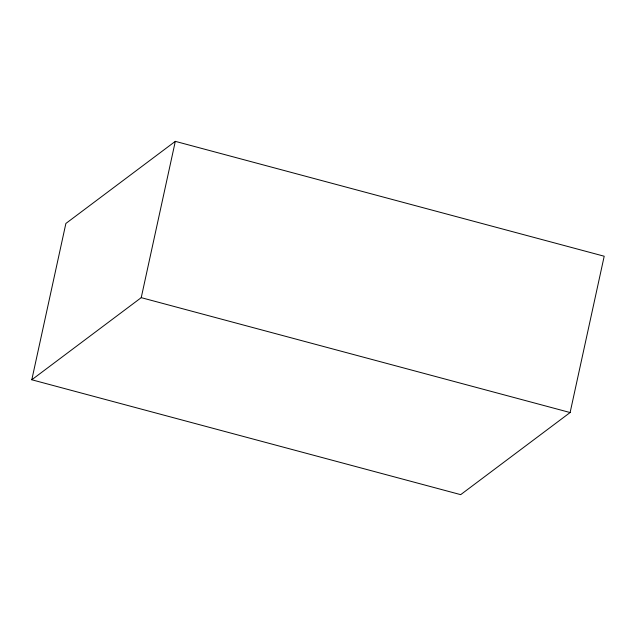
<?xml version="1.0" encoding="UTF-8"?>
<svg xmlns="http://www.w3.org/2000/svg" width="636" height="636" viewBox="0 0 636 636"><rect width="100%" height="100%" fill="white"/><g stroke="black" fill="none" stroke-linecap="round" stroke-linejoin="round"><path stroke-width="0.95" d="M31.8 379.772L65.882 223.459L175.313 141.351L604.2 256.228L570.118 412.541L460.687 494.649L31.8 379.772L141.232 297.656L175.313 141.351M141.232 297.656L570.118 412.541"/></g></svg>
